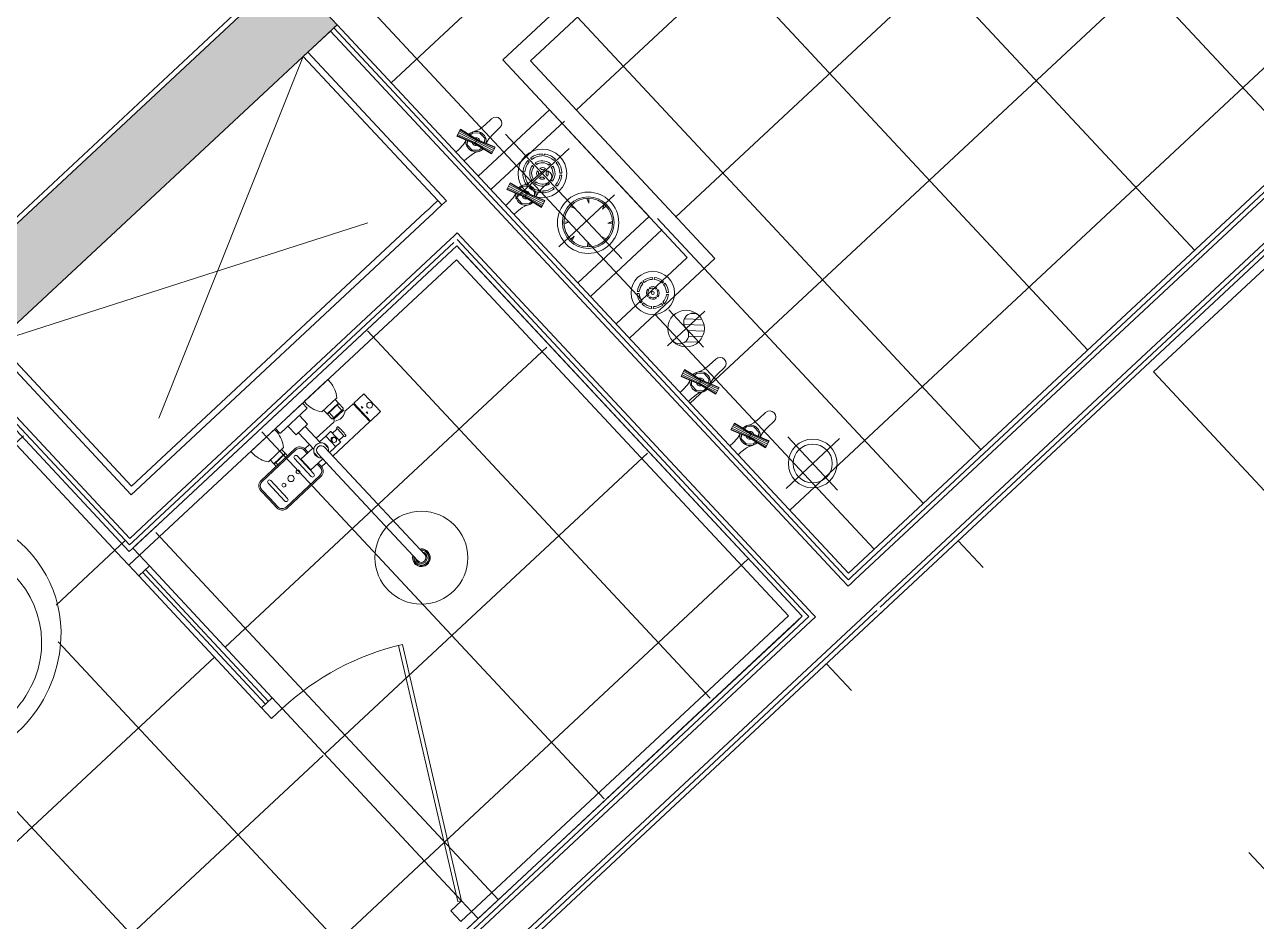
# Model space of a CAD drawing. Header units: millimetres. Extents: x -71377 to 516042, y -145869 to 441446.
# Drawn here: x 128919 to 131449, y 106172 to 108014 of the extents above; entities that cross this region are included whole.
import ezdxf

# ---------------------------------------------------------------- set-up
doc = ezdxf.new("R2010")
doc.units = ezdxf.units.MM
doc.header["$LTSCALE"] = 1000
doc.linetypes.add('_점선_S_', pattern=[1.6, 0.8, -0.8])
for name, color, linetype, lineweight in [('_ A-furn _', 6, 'Continuous', 5), ('A-door', 4, 'Continuous', 5), ('A-door-hdln', 8, 'Continuous', 5), ('A-fnsh', 5, 'Continuous', 5), ('A-fnsh-4', 4, 'Continuous', 5), ('A-fnsh_7', 7, 'Continuous', 5), ('A-furn', 6, 'Continuous', 5), ('A-hat', 251, 'Continuous', 5), ('A-insu', 251, 'Continuous', 5), ('A_cwall', 2, 'Continuous', 5), ('A_fnsh', 5, 'Continuous', 5), ('A_fnsh-4', 4, 'Continuous', 5), ('A_furn_HID', 6, '_점선_S_', 5), ('AA_발코니선', 4, '_점선_S_', 5), ('AA_설비', 4, 'Continuous', 5), ('AA_설비_6', 6, 'Continuous', 5), ('AA_설비_8', 8, 'Continuous', 5), ('AA_설비_CEN', 1, 'Continuous', 5), ('AA_오픈', 8, '_점선_S_', 5), ('AA_위생', 4, 'Continuous', 5), ('패밀리로 가져오기', 8, 'Continuous', 5)]:
    doc.layers.add(name, color=color, linetype=linetype, lineweight=lineweight)

# ---------------------------------------------------------------- blocks, each defined once
blk = doc.blocks.new('2D_세대_샤워수전_레인형_ - 샤워수전_레인형__dwg-2223213-지반층 배치도')
at = {"layer": '패밀리로 가져오기'}
for p, q in [((-11.3, 402.7), (-11.3, 394.4)), ((11.3, 402.7), (11.3, 394.4)), ((132.3, 135.9), (37.3, 135.9)), ((132.3, 132.9), (37.3, 132.9)), ((-57.1, 109.4), (-55.4, 109.4)), ((-54.4, 87.2), (-54.4, 106.6)), ((-52.4, 106.9), (-41, 106.9)), ((-41, 82.4), (-41, 111.4)), ((-40.5, 111.9), (-9.4, 111.9)), ((-14, 103.6), (-14, 90.2)), ((22.4, 121.9), (9.5, 121.9)), ((14, 103.6), (14, 90.2)), ((22.3, 120.9), (22.3, 111.9)), ((25.3, 120.9), (25.3, 111.9)), ((-57.1, 84.4), (-55.4, 84.4)), ((-52.4, 86.9), (-41, 86.9)), ((-39, 97.6), (-39, 99.6)), ((-29, 99.6), (-29, 97.6)), ((-9.5, 38.5), (-9.5, 84.7)), ((9.5, 38.5), (9.5, 84.7)), ((22.3, 72.9), (22.3, 81.9)), ((25.3, 72.9), (25.3, 81.9)), ((-61.9, 65.7), (-89.9, 65.7)), ((-88.8, 66.9), (-62.4, 66.9)), ((-88.8, 65.9), (-62.4, 65.9)), ((-86.9, 51.4), (-86.9, 65.7)), ((-85.9, 50.4), (-85.9, 51.4)), ((-65.9, 50.4), (-65.9, 51.4)), ((-64.9, 51.4), (-64.9, 65.7)), ((-9.5, 71.9), (-58.4, 71.9)), ((22.4, 71.9), (9.5, 71.9)), ((132.3, 60.9), (37.3, 60.9)), ((132.3, 57.9), (37.3, 57.9)), ((63.1, 51.4), (63.1, 57.9)), ((64.1, 50.4), (64.1, 51.4)), ((84.1, 50.4), (84.1, 51.4)), ((85.1, 51.4), (85.1, 57.9)), ((-97.1, 40), (-54.7, 40)), ((95.3, 40), (52.9, 40)), ((37, 14), (-37, 14))]:
    blk.add_line(p, q, dxfattribs=at)
at = {"layer": '패밀리로 가져오기', "flags": 128}
for points in [[(-9.5, 96.9), (-9.5, 156.4), (-9.5, 398.5)], [(9.5, 96.9), (9.5, 156.4), (9.5, 398.5)], [(-9.5, 121.9), (-113.4, 121.9), (-113.4, 71.9), (-92.8, 71.9)], [(-9.4, 81.9), (-27, 81.9), (-27, 111.9)], [(9.5, 111.9), (43, 111.9), (43, 81.9), (9.5, 81.9)], [(43.8, 71.9), (43.8, 96.9), (43.8, 121.9)], [(51.8, 71.9), (51.8, 96.9), (51.8, 121.9)], [(117.8, 71.9), (117.8, 96.9), (117.8, 121.9)], [(125.8, 71.9), (125.8, 96.9), (125.8, 121.9)], [(144.3, 72.9), (144.3, 96.9), (144.3, 120.9)], [(147.3, 72.9), (147.3, 96.9), (147.3, 120.9)], [(-29, 81.9), (-27, 81.9), (-40.5, 81.9)], [(-88.8, 65.7), (-88.8, 67.9), (-62.4, 67.9), (-62.4, 65.7)], [(90.1, 57.9), (90.1, 51.4), (58.1, 51.4), (58.1, 57.9)], [(-91.9, 40), (-91.9, 50.4), (-59.9, 50.4), (-59.9, 40)], [(16, 14), (16, 38.5), (-16, 38.5), (-16, 14)], [(90.1, 40), (90.1, 50.4), (58.1, 50.4), (58.1, 40)], [(-108.9, 8), (-108.9, 0), (-42.9, 0), (-42.9, 8)], [(38, 13), (38, 0), (-38, 0), (-38, 13)], [(107.1, 8), (107.1, 0), (41.1, 0), (41.1, 8)]]:
    blk.add_lwpolyline(points, dxfattribs=at)
for points in [[(-114.9, 71.9), (-114.9, 121.9), (-143.4, 121.9), (-143.4, 71.9)], [(-122.2, 102.9), (-121.2, 106.9), (-120.2, 102.9)], [(-122.2, 90.9), (-121.2, 86.9), (-120.2, 90.9)], [(-91.9, 64.2), (-91.9, 51.4), (-59.9, 51.4), (-59.9, 64.2), (-61.4, 65.7), (-90.4, 65.7)]]:
    blk.add_lwpolyline(points, close=True, dxfattribs=at)
at = {"layer": '패밀리로 가져오기'}
for centre, radius in [((0, 398.5), 95.3), ((-135.9, 96.9), 6), ((-34, 99.6), 5), ((84.8, 96.9), 6.5), ((64.8, 96.9), 4), ((104.8, 96.9), 4)]:
    blk.add_circle(centre, radius, dxfattribs=at)
for centre, radius, start, end in [((0, 398.5), 18.2, 301.465, 238.535), ((0, 398.5), 17.5, 302.8783, 237.1217), ((0, 398.5), 15.3, 308.383, 231.617), ((0, 398.5), 12, 322.0345, 217.9655), ((0, 398.5), 9.5, 0, 180), ((37.3, 120.9), 15, 90, 180), ((37.3, 120.9), 12, 90, 180), ((132.3, 120.9), 15, 360, 90), ((132.3, 120.9), 12, 360, 90), ((-116.4, 121.4), 3, 300, 0), ((3.8, 96.9), 63, 169.3107, 190.6893), ((-57.1, 108.4), 1, 90, 169.3107), ((-55.4, 108.4), 1, 9.5941, 90), ((-52.4, 108.9), 2, 189.5941, 270), ((-40.5, 111.4), 0.5, 90, 180), ((0, 96.9), 15.5, 127.7997, 52.2003), ((47.8, 121.9), 4, 0, 180), ((121.8, 121.9), 4, 360, 180), ((-75.6, 50.9), 25.6, 58.4863, 120.938), ((-57.1, 85.4), 1, 190.6893, 270), ((-55.4, 85.4), 1, 270, 350.4059), ((-52.4, 84.9), 2, 90, 170.4059), ((-40.5, 82.4), 0.5, 180, 270), ((-34, 97.6), 5, 180, 360), ((0, 96.9), 9.5, 180, 360), ((-116.4, 72.4), 3, 0, 60), ((-92.8, 67.9), 4, 360, 90), ((-58.4, 67.9), 4, 90, 180), ((37.3, 72.9), 15, 180, 270), ((37.3, 72.9), 12, 180, 270), ((47.8, 71.9), 4, 180, 360), ((121.8, 71.9), 4, 180, 360), ((132.3, 72.9), 15, 270, 0), ((132.3, 72.9), 12, 270, 0), ((-51.7, 5.1), 57.3, 142.4356, 177.0815), ((-100, 5.1), 57.3, 2.9185, 37.5644), ((98.3, 5.1), 57.3, 142.4356, 177.0815), ((50, 5.1), 57.3, 2.9185, 37.5644), ((-37, 13), 1, 90, 180), ((37, 13), 1, 360, 90)]:
    blk.add_arc(centre, radius, start, end, dxfattribs=at)
blk = doc.blocks.new('2D_세대_샤워수전_레인형_ - 2D_세대_샤워수전_레인형_-2223214-지반층 배치도')
blk.add_blockref('2D_세대_샤워수전_레인형_ - 샤워수전_레인형__dwg-2223213-지반층 배치도', (0, 0))
blk = doc.blocks.new('2D_세대_세면기 - 세면기_dwg-2212444-지반층 배치도')
at = {"layer": '패밀리로 가져오기'}
for p, q in [((-262.5, 5), (-262.5, 176)), ((262.5, 176), (262.5, 5))]:
    blk.add_line(p, q, dxfattribs=at)
for centre, radius in [((0, 205), 30.5), ((0, 205), 20.5), ((0, 45), 17.5)]:
    blk.add_circle(centre, radius, dxfattribs=at)
for centre, radius, start, end in [((0, 220), 280, 49.5259, 130.4741), ((0, 220), 245, 70.1517, 109.8483), ((-18.5, 241.7), 251.5, 130.4741, 193.0252), ((-16.1, 264.5), 197.7, 109.8483, 198.8473), ((16.1, 264.5), 197.7, 341.1527, 70.1517), ((18.5, 241.7), 251.5, 346.9748, 49.5259), ((-302.5, 176), 40, 360, 13.0252), ((-82, 242), 128, 198.8473, 224.9346), ((82, 242), 128, 315.0654, 341.1527), ((302.5, 176), 40, 166.9748, 180), ((0, 323.8), 243.8, 224.9346, 263.5671), ((0, 323.8), 243.8, 276.421, 315.0654)]:
    blk.add_arc(centre, radius, start, end, dxfattribs=at)
for points, knots in [([(-18.7, 154.7), (-19.8, 150.3), (-22, 141.7), (-24.5, 129.3), (-25.7, 121.3), (-26.2, 117.5)], [0, 0, 0, 0, 13.612163, 26.555656, 37.949368, 37.949368, 37.949368, 37.949368]), ([(-18.5, 155.1), (-18.6, 155), (-18.6, 154.9), (-18.6, 154.8), (-18.6, 154.8)], [0, 0, 0, 0, 0.3303863, 0.3359585, 0.3359585, 0.3359585, 0.3359585]), ([(-17.5, 156.1), (-17.5, 156.1), (-17.7, 156.1), (-17.9, 155.9), (-18.2, 155.6), (-18.4, 155.3), (-18.5, 155.2), (-18.5, 155.1)], [0, 0, 0, 0, 0.033542, 0.415675, 0.830466, 1.279474, 1.438003, 1.438003, 1.438003, 1.438003]), ([(-14.4, 157.3), (-14.7, 157.2), (-15.5, 157), (-16.2, 156.7), (-16.6, 156.6)], [0, 0, 0, 0, 1.001812, 2.280947, 2.280947, 2.280947, 2.280947]), ([(-13.9, 157.4), (-13.9, 157.4), (-14, 157.4), (-14.1, 157.3), (-14.2, 157.3)], [0, 0, 0, 0, 0.1275567, 0.2504322, 0.2504322, 0.2504322, 0.2504322]), ([(0, 158.2), (-1.5, 158.2), (-4.6, 158.2), (-9.2, 157.9), (-12.3, 157.6), (-13.8, 157.4)], [0, 0, 0, 0, 4.384323, 9.252851, 13.768766, 13.768766, 13.768766, 13.768766]), ([(14.4, 157.3), (12.6, 157.5), (9.3, 157.9), (4.5, 158.2), (1.4, 158.2), (0, 158.2)], [0, 0, 0, 0, 5.218808, 10.087424, 14.437491, 14.437491, 14.437491, 14.437491]), ([(16.5, 156.6), (16.1, 156.7), (15.4, 157), (14.7, 157.2), (14.4, 157.3)], [0, 0, 0, 0, 1.281017, 2.260347, 2.260347, 2.260347, 2.260347]), ([(18.5, 155.1), (18.4, 155.2), (18.4, 155.4), (18.1, 155.6), (17.8, 155.9), (17.6, 156.1), (17.5, 156.1), (17.5, 156.1)], [0, 0, 0, 0, 0.160784, 0.61566, 1.034618, 1.417887, 1.425985, 1.425985, 1.425985, 1.425985]), ([(18.6, 154.8), (18.6, 154.8), (18.6, 154.9), (18.5, 155), (18.5, 155.1)], [0, 0, 0, 0, 0.0132454, 0.3484528, 0.3484528, 0.3484528, 0.3484528]), ([(26.2, 117.5), (25.6, 121.3), (24.4, 129.3), (21.9, 141.7), (19.7, 150.3), (18.6, 154.7)], [0, 0, 0, 0, 11.393709, 24.337199, 37.949355, 37.949355, 37.949355, 37.949355]), ([(-20.2, 64), (-20.2, 64.1), (-20.2, 64.1), (-20.2, 64.3), (-20.2, 64.4), (-20.2, 64.5), (-20.2, 64.7), (-20.2, 64.8), (-20.2, 65), (-20.2, 65.1), (-20.2, 65.3), (-20.2, 65.4), (-20.2, 65.6), (-20.2, 65.8), (-20.2, 66), (-20.2, 66.3), (-20.2, 66.6), (-20.2, 66.9), (-20.2, 67.3), (-20.2, 67.7), (-20.2, 68.1), (-20.2, 68.6), (-20.2, 69.1), (-20.2, 69.7), (-20.2, 70.3), (-20.2, 70.9), (-20.2, 71.6), (-20.2, 72.4), (-20.1, 73.3), (-20.1, 74.2), (-20.1, 75.2), (-20, 76.3), (-20, 77.5), (-19.9, 78.8), (-19.9, 80.2), (-19.8, 81.7), (-19.8, 83.3), (-19.7, 85.1), (-19.6, 87), (-19.5, 89.1), (-19.3, 91.3), (-19.2, 93.8), (-19, 96.4), (-18.8, 99.4), (-18.6, 102.6), (-18.3, 106.1), (-18, 109.9), (-17.6, 114), (-17.2, 118.6), (-16.7, 123.5), (-16.1, 129), (-15.4, 134.9), (-14.6, 141.4), (-14, 145.9), (-13.6, 148.3)], [0, 0, 0, 0, 0.100172, 0.21979, 0.353144, 0.495281, 0.641698, 0.788456, 0.933594, 1.080115, 1.232736, 1.395982, 1.574314, 1.772113, 1.993668, 2.243188, 2.524875, 2.843099, 3.202792, 3.609757, 4.066678, 4.564903, 5.097483, 5.653268, 6.243599, 6.880035, 7.574171, 8.337802, 9.183159, 10.120813, 11.138958, 12.241639, 13.436879, 14.733638, 16.133532, 17.634969, 19.252994, 21.003396, 22.902687, 24.968652, 27.219884, 29.675342, 32.354765, 35.280582, 38.477769, 41.969348, 45.781045, 49.939207, 54.485855, 59.462238, 64.929825, 70.875084, 77.382588, 84.610699, 84.610699, 84.610699, 84.610699]), ([(-13.6, 148.3), (-13.6, 148.5), (-13.5, 148.8), (-13.3, 149.1), (-13, 149.5), (-12.6, 149.7), (-12.2, 149.8), (-11.9, 149.9), (-11.7, 149.9)], [0, 0, 0, 0, 0.437979, 0.882355, 1.329336, 1.772885, 2.205279, 2.622094, 2.622094, 2.622094, 2.622094]), ([(-11.7, 149.9), (-9.1, 149.8), (-3.9, 149.8), (3.9, 149.8), (9.1, 149.8), (11.7, 149.9)], [0, 0, 0, 0, 7.824843, 15.615431, 23.440299, 23.440299, 23.440299, 23.440299]), ([(11.7, 149.9), (11.8, 149.9), (12.1, 149.8), (12.5, 149.7), (12.9, 149.5), (13.2, 149.1), (13.5, 148.8), (13.5, 148.5), (13.6, 148.3)], [0, 0, 0, 0, 0.416818, 0.849211, 1.29276, 1.73974, 2.184116, 2.622094, 2.622094, 2.622094, 2.622094]), ([(13.6, 148.3), (13.9, 145.9), (14.5, 141.4), (15.4, 134.9), (16.1, 129), (16.7, 123.6), (17.2, 118.6), (17.6, 114.1), (17.9, 110), (18.3, 106.2), (18.5, 102.7), (18.8, 99.5), (19, 96.6), (19.1, 93.9), (19.3, 91.5), (19.4, 89.2), (19.5, 87.1), (19.6, 85.2), (19.7, 83.5), (19.8, 81.8), (19.8, 80.3), (19.9, 78.9), (19.9, 77.6), (20, 76.4), (20, 75.3), (20.1, 74.3), (20.1, 73.4), (20.1, 72.5), (20.1, 71.7), (20.1, 71), (20.1, 70.4), (20.2, 69.8), (20.2, 69.2), (20.2, 68.7), (20.2, 68.2), (20.2, 67.7), (20.2, 67.3), (20.2, 66.9), (20.2, 66.6), (20.2, 66.3), (20.2, 66.1), (20.2, 65.8), (20.2, 65.6), (20.2, 65.4), (20.2, 65.3), (20.2, 65.1), (20.1, 65), (20.1, 64.8), (20.1, 64.7), (20.1, 64.5), (20.1, 64.4), (20.1, 64.3), (20.1, 64.1), (20.1, 64.1), (20.1, 64)], [0, 0, 0, 0, 7.250595, 13.753717, 19.677719, 25.117102, 30.065596, 34.587314, 38.725031, 42.520924, 46.000652, 49.189651, 52.110208, 54.786754, 57.241383, 59.493492, 61.561655, 63.464081, 65.218255, 66.840397, 68.345979, 69.749941, 71.052454, 72.253076, 73.361506, 74.385313, 75.330458, 76.184246, 76.95578, 77.657174, 78.300106, 78.896028, 79.456326, 79.992658, 80.49633, 80.958605, 81.371496, 81.73672, 82.060089, 82.346602, 82.600633, 82.826357, 83.027946, 83.209645, 83.375794, 83.530815, 83.679195, 83.825624, 83.972996, 84.119394, 84.260992, 84.393413, 84.511834, 84.610702, 84.610702, 84.610702, 84.610702]), ([(-26.2, 117.5), (-26.5, 115.8), (-26.9, 112.4), (-27.2, 107.2), (-27.4, 101.8), (-27.3, 98.2), (-27.3, 96.4)], [0, 0, 0, 0, 5.035534, 10.313591, 15.719248, 21.190255, 21.190255, 21.190255, 21.190255]), ([(27.2, 96.4), (27.2, 98.2), (27.3, 101.8), (27.2, 107.2), (26.8, 112.4), (26.4, 115.8), (26.2, 117.5)], [0, 0, 0, 0, 5.470845, 10.876374, 16.154258, 21.189535, 21.189535, 21.189535, 21.189535]), ([(-27.3, 96.2), (-27.1, 92.4), (-26.8, 84.4), (-25.8, 73.9), (-24.9, 67.2), (-24.6, 64.7)], [0, 0, 0, 0, 11.293565, 24.053924, 31.662083, 31.662083, 31.662083, 31.662083]), ([(27.2, 95.8), (27.2, 95.3), (27.1, 94.3), (27.1, 92.4), (27, 90.2), (26.8, 87.8), (26.7, 85.2), (26.4, 82.3), (26.2, 79.2), (25.9, 76), (25.5, 72.7), (25.2, 69.4), (24.8, 66.7), (24.6, 65.2), (24.6, 64.6)], [0, 0, 0, 0, 1.251373, 3.263508, 5.454636, 7.854512, 10.489198, 13.365178, 16.480935, 19.785255, 23.159073, 26.483402, 29.641953, 31.235501, 31.235501, 31.235501, 31.235501]), ([(-24.6, 64.7), (-24.6, 64.4), (-25.1, 61.7), (-25.9, 56.6), (-26.9, 49.5), (-27, 44.7), (-27.1, 42.3)], [6.235517, 6.235517, 6.235517, 6.235517, 7.202229, 14.404582, 21.60639, 28.807907, 28.807907, 28.807907, 28.807907]), ([(-15.8, 52.6), (-16.1, 53), (-16.8, 54.1), (-17.9, 55.9), (-18.9, 58.1), (-19.6, 60.3), (-20, 62.3), (-20.1, 63.5), (-20.2, 64)], [48.97219, 48.97219, 48.97219, 48.97219, 50.490944, 52.920005, 55.339236, 57.698505, 59.797196, 61.393068, 61.393068, 61.393068, 61.393068]), ([(20.1, 64), (20, 63.5), (19.9, 62.3), (19.5, 60.3), (18.8, 58.1), (17.9, 55.9), (16.8, 54.1), (16, 53), (15.7, 52.6)], [0, 0, 0, 0, 1.613908, 3.715992, 6.071265, 8.483996, 10.906775, 12.370157, 12.370157, 12.370157, 12.370157]), ([(27.1, 43.6), (27, 45.7), (26.7, 50.2), (25.8, 57), (25, 61.9), (24.6, 64.4), (24.6, 64.6)], [0, 0, 0, 0, 6.475776, 13.483122, 20.490681, 21.236248, 21.236248, 21.236248, 21.236248]), ([(-27.1, 42.3), (-27.1, 41.1), (-27, 38.8), (-26.5, 35.3), (-25.4, 31.9), (-23.9, 28.8), (-21.8, 25.9), (-19.2, 23.5), (-16.4, 21.5), (-13.3, 19.8), (-10.4, 18.7), (-8.7, 18.1), (-8, 18)], [0, 0, 0, 0, 3.507828, 7.013143, 10.516574, 14.021003, 17.524189, 21.027644, 24.5343, 28.041599, 31.550828, 33.649506, 33.649506, 33.649506, 33.649506]), ([(7.9, 18), (10, 18.5), (13.1, 19.7), (17, 21.9), (19.8, 24), (22.2, 26.5), (24.2, 29.4), (25.7, 32.6), (26.6, 36), (27, 39.5), (27.1, 42.1), (27.1, 43.4), (27.1, 43.6)], [49.715016, 49.715016, 49.715016, 49.715016, 56.085098, 59.594761, 63.100971, 66.603866, 70.107073, 73.610706, 77.12048, 80.626855, 84.134048, 84.665453, 84.665453, 84.665453, 84.665453]), ([(-3.6, 23.1), (-3.9, 23), (-4.4, 22.7), (-5.2, 22.1), (-6.1, 21.3), (-6.8, 20.5), (-7.4, 19.5), (-7.8, 18.5), (-8.1, 17.4), (-8.3, 16.3), (-8.3, 15.2), (-8.1, 14.1), (-7.8, 13), (-7.4, 12), (-6.8, 11.1), (-6.1, 10.2), (-5.2, 9.5), (-4.3, 8.8), (-3.3, 8.3), (-2.3, 7.9), (-1.2, 7.7), (-0.4, 7.7), (0, 7.7)], [0, 0, 0, 0, 0.779641, 1.899981, 3.018043, 4.133781, 5.247319, 6.358945, 7.469092, 8.578305, 9.687198, 10.796411, 11.906559, 13.018185, 14.131722, 15.24746, 16.365523, 17.485863, 18.608264, 19.732358, 20.857655, 21.983576, 21.983576, 21.983576, 21.983576]), ([(0, 23.9), (-0.4, 23.9), (-1.2, 23.9), (-2.3, 23.6), (-3.1, 23.3), (-3.5, 23.1), (-3.6, 23.1)], [0, 0, 0, 0, 1.125921, 2.251218, 3.375312, 3.718618, 3.718618, 3.718618, 3.718618]), ([(0, 23.9), (0.2, 23.9), (0.7, 23.9), (1.4, 23.8), (2.1, 23.7), (2.8, 23.4), (3.3, 23.2), (3.6, 23.1)], [0, 0, 0, 0, 0.679857, 1.375008, 2.100365, 2.878402, 3.722391, 3.722391, 3.722391, 3.722391]), ([(3.6, 23.1), (3.8, 23), (4.4, 22.7), (5.2, 22.1), (6, 21.3), (6.7, 20.5), (7.3, 19.5), (7.8, 18.5), (8.1, 17.4), (8.2, 16.3), (8.2, 15.2), (8.1, 14.1), (7.8, 13), (7.3, 12), (6.7, 11.1), (6, 10.2), (5.2, 9.5), (4.3, 8.8), (3.3, 8.3), (2.2, 7.9), (1.1, 7.7), (0.4, 7.7), (0, 7.7)], [0, 0, 0, 0, 0.779641, 1.899981, 3.018043, 4.133781, 5.247319, 6.358945, 7.469092, 8.578305, 9.687198, 10.796411, 11.906559, 13.018185, 14.131722, 15.24746, 16.365523, 17.485863, 18.608264, 19.732358, 20.857655, 21.983576, 21.983576, 21.983576, 21.983576])]:
    blk.add_open_spline(points, degree=3, knots=knots, dxfattribs=at)
for points in [[(-18.6, 154.8), (-18.6, 154.8), (-18.7, 154.7), (-18.7, 154.7)], [(-17, 156.4), (-17.2, 156.3), (-17.4, 156.2), (-17.5, 156.1)], [(-16.6, 156.6), (-16.7, 156.5), (-16.8, 156.4), (-17, 156.4)], [(-14.3, 157.3), (-14.3, 157.3), (-14.3, 157.3), (-14.4, 157.3)], [(-14.2, 157.3), (-14.2, 157.3), (-14.2, 157.3), (-14.3, 157.3)], [(-13.8, 157.4), (-13.8, 157.4), (-13.9, 157.4), (-13.9, 157.4)], [(16.9, 156.4), (16.8, 156.5), (16.6, 156.5), (16.5, 156.6)], [(17.3, 156.2), (17.2, 156.3), (17, 156.3), (16.9, 156.4)], [(17.5, 156.1), (17.4, 156.2), (17.4, 156.2), (17.3, 156.2)], [(18.6, 154.7), (18.6, 154.7), (18.6, 154.8), (18.6, 154.8)], [(-27.3, 96.4), (-27.3, 96.3), (-27.3, 96.3), (-27.3, 96.2)], [(27.2, 96.4), (27.2, 96.3), (27.2, 96.3), (27.2, 96.2)], [(27.2, 96.2), (27.2, 96.3), (27.2, 96.3), (27.2, 96.4)], [(27.2, 96.2), (27.2, 96.3), (27.2, 96.3), (27.2, 96.4)], [(27.2, 96.2), (27.2, 96.1), (27.2, 95.9), (27.2, 95.8)]]:
    blk.add_open_spline(points, degree=3, dxfattribs=at)
blk = doc.blocks.new('2D_세대_세면기 - 2D_세대_세면기-2212445-지반층 배치도')
at = {"layer": 'AA_위생'}
for p, q in [((-262.5, 176), (-262.5, 5)), ((262.5, 5), (262.5, 176))]:
    blk.add_line(p, q, dxfattribs=at)
for centre, radius, start, end in [((0, 220), 280, 49.5259, 130.4741), ((-18.5, 241.7), 251.5, 130.4741, 193.0252), ((18.5, 241.7), 251.5, 346.9748, 49.5259), ((-302.5, 176), 40, 0, 13.0252), ((302.5, 176), 40, 166.9748, 180)]:
    blk.add_arc(centre, radius, start, end, dxfattribs=at)
blk.add_blockref('2D_세대_세면기 - 세면기_dwg-2212444-지반층 배치도', (0, 0))
blk = doc.blocks.new('3D_수납가구 - 실선_ 대각선X-2428850-지반층 배치도')
at = {"layer": '_ A-furn _'}
for p, q in [((0, 1000), (400, 1000)), ((0, 0), (0, 1000)), ((400, 1000), (400, 0)), ((400, 0), (0, 0))]:
    blk.add_line(p, q, dxfattribs=at)
blk = doc.blocks.new('3D_수납가구 - 실선_ 대각선X-2428851-지반층 배치도')
at = {"layer": '_ A-furn _'}
for p, q in [((400, 0), (0, 0)), ((400, -822.5), (400, 0)), ((0, -392.5), (0, -822.5)), ((0, -822.5), (400, -822.5))]:
    blk.add_line(p, q, dxfattribs=at)
blk = doc.blocks.new('세대외여닫이문 - _A_ABS_9x23-2440022-지반층 배치도')
at = {"layer": 'A-door'}
for p, q in [((380, 62.5), (380, 902.5)), ((380, 902.5), (420, 902.5)), ((420, 62.5), (420, 902.5)), ((-420, 62.5), (-450, 62.5)), ((-450, 62.5), (-450, -62.5)), ((-420, 12.5), (-420, 62.5)), ((380, 62.5), (420, 62.5)), ((450, 62.5), (420, 62.5)), ((420, 62.5), (420, 12.5)), ((450, -62.5), (450, 62.5)), ((-425, -42.5), (-425, 12.5)), ((-425, 12.5), (-420, 12.5)), ((-420, 12.5), (-425, 12.5)), ((-425, 12.5), (-425, -42.5)), ((-410, 22.5), (-420, 22.5)), ((-420, 22.5), (-420, 12.5)), ((-410, -52.5), (-410, 22.5)), ((420, 22.5), (410, 22.5)), ((410, 22.5), (410, -52.5)), ((420, 12.5), (420, 22.5)), ((425, 12.5), (420, 12.5)), ((420, 12.5), (425, 12.5)), ((425, -42.5), (425, 12.5)), ((425, 12.5), (425, -42.5)), ((-420, -42.5), (-425, -42.5)), ((-425, -42.5), (-420, -42.5)), ((-420, -62.5), (-420, -42.5)), ((-420, -42.5), (-420, -52.5)), ((420, -52.5), (420, -42.5)), ((420, -42.5), (425, -42.5)), ((425, -42.5), (420, -42.5)), ((420, -42.5), (420, -62.5)), ((-410, -62.5), (-470, -62.5)), ((-470, -62.5), (-470, -74.5)), ((-470, -74.5), (-410, -74.5)), ((-450, -62.5), (-420, -62.5)), ((-420, -52.5), (-410, -52.5)), ((-410, -74.5), (-410, -62.5)), ((410, -52.5), (420, -52.5)), ((470, -62.5), (410, -62.5)), ((410, -62.5), (410, -74.5)), ((410, -74.5), (470, -74.5)), ((420, -62.5), (450, -62.5)), ((470, -74.5), (470, -62.5))]:
    blk.add_line(p, q, dxfattribs=at)
at = {"layer": 'A-door-hdln'}
for p, q in [((380, 842.5), (370, 842.5)), ((370, 842.5), (370, 782.5)), ((380, 782.5), (380, 842.5)), ((420, 842.5), (430, 842.5)), ((420, 782.5), (420, 842.5)), ((430, 842.5), (430, 782.5)), ((370, 822.5), (320, 822.5)), ((320, 822.5), (320, 642.5)), ((430, 822.5), (480, 822.5)), ((480, 822.5), (480, 642.5)), ((340, 642.5), (340, 802.5)), ((340, 802.5), (370, 802.5)), ((460, 802.5), (430, 802.5)), ((460, 642.5), (460, 802.5)), ((370, 782.5), (380, 782.5)), ((430, 782.5), (420, 782.5)), ((320, 642.5), (340, 642.5)), ((480, 642.5), (460, 642.5)), ((-420, 62.5), (-420, 12.5)), ((420, 12.5), (420, 62.5)), ((-420, 12.5), (-425, 12.5)), ((-425, 12.5), (-420, 12.5)), ((-420, 12.5), (-420, 22.5)), ((-420, 22.5), (-410, 22.5)), ((410, 22.5), (420, 22.5)), ((420, 22.5), (420, 12.5)), ((420, 12.5), (425, 12.5)), ((425, 12.5), (420, 12.5)), ((-425, -42.5), (-420, -42.5)), ((-420, -42.5), (-425, -42.5)), ((-420, -42.5), (-420, -62.5)), ((425, -42.5), (420, -42.5)), ((420, -42.5), (420, -52.5)), ((420, -62.5), (420, -42.5)), ((420, -42.5), (425, -42.5)), ((-410, -52.5), (-420, -52.5)), ((420, -52.5), (410, -52.5))]:
    blk.add_line(p, q, dxfattribs=at)
blk.add_arc((420, 62.5), 840, 90, 180, dxfattribs=at)
blk = doc.blocks.new('세대외여닫이문 - _A_ABS_7_5X21_욕실2-2440021-지반층 배치도')
at = {"layer": 'A-door'}
for p, q in [((-395, 74.5), (-335, 74.5)), ((-395, 62.5), (-395, 74.5)), ((-335, 62.5), (-395, 62.5)), ((-375, 62.5), (-345, 62.5)), ((-375, -72.5), (-375, 62.5)), ((-345, 62.5), (-345, 42.5)), ((-345, 42.5), (-345, 52.5)), ((-345, 52.5), (-335, 52.5)), ((-335, 74.5), (-335, 62.5)), ((-335, 52.5), (-335, -32.5)), ((335, 74.5), (395, 74.5)), ((335, 62.5), (335, 74.5)), ((395, 62.5), (335, 62.5)), ((335, 52.5), (345, 52.5)), ((335, -32.5), (335, 52.5)), ((345, 62.5), (375, 62.5)), ((345, 42.5), (345, 62.5)), ((345, 52.5), (345, 42.5)), ((375, 62.5), (375, -72.5)), ((375, 52.5), (435, 52.5)), ((375, -72.5), (375, 52.5)), ((395, 74.5), (395, 62.5)), ((-350, 42.5), (-350, -22.5)), ((-345, 42.5), (-350, 42.5)), ((-350, 42.5), (-345, 42.5)), ((-350, -22.5), (-350, 42.5)), ((345, 42.5), (350, 42.5)), ((350, 42.5), (345, 42.5)), ((350, 42.5), (350, -22.5)), ((350, -22.5), (350, 42.5)), ((-350, -22.5), (-345, -22.5)), ((-345, -22.5), (-350, -22.5)), ((-345, -22.5), (-345, -72.5)), ((-345, -32.5), (-345, -22.5)), ((345, -22.5), (345, -32.5)), ((350, -22.5), (345, -22.5)), ((345, -22.5), (350, -22.5)), ((345, -72.5), (345, -22.5)), ((-335, -32.5), (-345, -32.5)), ((345, -32.5), (335, -32.5)), ((-345, -72.5), (-375, -72.5)), ((305, -72.5), (305, -762.5)), ((305, -72.5), (345, -72.5)), ((345, -72.5), (345, -762.5)), ((375, -72.5), (345, -72.5)), ((435, -72.5), (375, -72.5)), ((305, -762.5), (345, -762.5))]:
    blk.add_line(p, q, dxfattribs=at)
at = {"layer": 'A-door-hdln'}
for p, q in [((-345, 52.5), (-345, 42.5)), ((-335, 62.5), (335, 62.5)), ((-335, 52.5), (335, 52.5)), ((435, -72.5), (375, 52.5)), ((-350, 42.5), (-345, 42.5)), ((-345, 42.5), (-350, 42.5)), ((350, 42.5), (345, 42.5)), ((345, 42.5), (350, 42.5)), ((-345, -22.5), (-350, -22.5)), ((-350, -22.5), (-345, -22.5)), ((-345, -32.5), (-345, -22.5)), ((-345, -22.5), (-345, -32.5)), ((345, -22.5), (350, -22.5)), ((345, -32.5), (345, -22.5)), ((345, -22.5), (345, -32.5)), ((350, -22.5), (345, -22.5)), ((-345, -52.5), (-345, -32.5)), ((-345, -32.5), (-335, -32.5)), ((-335, -32.5), (335, -32.5)), ((335, -32.5), (345, -32.5)), ((345, -32.5), (345, -52.5)), ((-345, -72.5), (345, -72.5)), ((245, -682.5), (245, -502.5)), ((245, -502.5), (265, -502.5)), ((265, -502.5), (265, -662.5)), ((405, -502.5), (385, -502.5)), ((385, -502.5), (385, -662.5)), ((405, -682.5), (405, -502.5)), ((295, -642.5), (305, -642.5)), ((295, -702.5), (295, -642.5)), ((305, -642.5), (305, -702.5)), ((345, -642.5), (345, -702.5)), ((355, -642.5), (345, -642.5)), ((355, -702.5), (355, -642.5)), ((295, -682.5), (245, -682.5)), ((265, -662.5), (295, -662.5)), ((385, -662.5), (355, -662.5)), ((355, -682.5), (405, -682.5)), ((305, -702.5), (295, -702.5)), ((345, -702.5), (355, -702.5))]:
    blk.add_line(p, q, dxfattribs=at)
blk.add_arc((345, -72.5), 690, 180, 270, dxfattribs=at)
blk = doc.blocks.new('3D_세대_샤워부스문1 - _A_샤워부스문_10x18-2410627-지반층 배치도')
at = {"layer": 'A-door'}
for p, q in [((83.3, 278.1), (87.3, 285)), ((555, 15), (87.3, 285)), ((551, 8.1), (83.3, 278.1)), ((551, 8.1), (555, 15))]:
    blk.add_line(p, q, dxfattribs=at)
at = {"layer": 'A-door-hdln'}
blk.add_arc((555, 15), 540, 150, 180, dxfattribs=at)
at = {"layer": 'AA_위생'}
for p, q in [((-385, 15), (-415, 15)), ((-415, 15), (-415, -15)), ((-385, -15), (-385, 15)), ((-385, 15), (-15, 15)), ((-385, 4.1), (-15, 4.1)), ((15, 15), (-15, 15)), ((-15, 15), (-15, -15)), ((15, -15), (15, 15)), ((585, 15), (555, 15)), ((555, 15), (555, -15)), ((585, -15), (585, 15)), ((-415, -15), (-385, -15)), ((-385, -4.1), (-15, -4.1)), ((-385, -15), (-15, -15)), ((-15, -15), (15, -15)), ((555, -15), (585, -15))]:
    blk.add_line(p, q, dxfattribs=at)
blk = doc.blocks.new('설비_다용도실 - 설비_다용도실-2432813-지반층 배치도')
at = {"layer": 'AA_설비'}
for p, q in [((191.5, -22.1), (189.8, -28.2)), ((192.5, -7.9), (191.5, -22.1)), ((192.5, 0), (192.5, -7.9)), ((239.9, -23.9), (203.3, -40.3)), ((217.5, -7.9), (217.5, 0)), ((218.5, -22.1), (217.5, -7.9)), ((220.2, -28.2), (218.5, -22.1)), ((245.3, -38.9), (239.9, -23.9)), ((341.5, -22.1), (339.8, -28.2)), ((342.5, -7.9), (341.5, -22.1)), ((342.5, 0), (342.5, -7.9)), ((389.9, -23.9), (353.3, -40.3)), ((367.5, -7.9), (367.5, 0)), ((368.5, -22.1), (367.5, -7.9)), ((370.2, -28.2), (368.5, -22.1)), ((395.3, -38.9), (389.9, -23.9)), ((866.5, -22.1), (864.8, -28.2)), ((867.5, -7.9), (866.5, -22.1)), ((867.5, 0), (867.5, -7.9)), ((914.9, -23.9), (878.3, -40.3)), ((892.5, -7.9), (892.5, 0)), ((893.5, -22.1), (892.5, -7.9)), ((895.2, -28.2), (893.5, -22.1)), ((920.3, -38.9), (914.9, -23.9)), ((1016.5, -22.1), (1014.8, -28.2)), ((1017.5, -7.9), (1016.5, -22.1)), ((1017.5, 0), (1017.5, -7.9)), ((1064.9, -23.9), (1028.3, -40.3)), ((1042.5, -7.9), (1042.5, 0)), ((1043.5, -22.1), (1042.5, -7.9)), ((1045.2, -28.2), (1043.5, -22.1)), ((1070.3, -38.9), (1064.9, -23.9)), ((164.7, -51.1), (203.3, -40.3)), ((206.7, -49.7), (170.1, -66.1)), ((189.8, -28.2), (186.8, -34.5)), ((203.3, -40.3), (206.7, -49.7)), ((206.7, -49.7), (245.3, -38.9)), ((222, -31.9), (220.2, -28.2)), ((314.7, -51.1), (353.3, -40.3)), ((356.7, -49.7), (320.1, -66.1)), ((339.8, -28.2), (336.8, -34.5)), ((353.3, -40.3), (356.7, -49.7)), ((356.7, -49.7), (395.3, -38.9)), ((372, -31.9), (370.2, -28.2)), ((839.7, -51.1), (878.3, -40.3)), ((881.7, -49.7), (845.1, -66.1)), ((864.8, -28.2), (861.8, -34.5)), ((881.7, -49.7), (920.3, -38.9)), ((897, -31.9), (895.2, -28.2)), ((989.7, -51.1), (1028.3, -40.3)), ((1031.7, -49.7), (995.1, -66.1)), ((1014.8, -28.2), (1011.8, -34.5)), ((1028.3, -40.3), (1031.7, -49.7)), ((1031.7, -49.7), (1070.3, -38.9)), ((1047, -31.9), (1045.2, -28.2)), ((170.1, -66.1), (164.7, -51.1)), ((188, -58.1), (189.8, -61.8)), ((189.8, -61.8), (191.5, -67.9)), ((191.5, -67.9), (192.5, -82.1)), ((218.5, -67.9), (217.5, -82.1)), ((220.2, -61.8), (218.5, -67.9)), ((224.6, -52.5), (220.2, -61.8)), ((320.1, -66.1), (314.7, -51.1)), ((338, -58.1), (339.8, -61.8)), ((339.8, -61.8), (341.5, -67.9)), ((341.5, -67.9), (342.5, -82.1)), ((368.5, -67.9), (367.5, -82.1)), ((370.2, -61.8), (368.5, -67.9)), ((374.6, -52.5), (370.2, -61.8)), ((845.1, -66.1), (839.7, -51.1)), ((863, -58.1), (864.8, -61.8)), ((864.8, -61.8), (866.5, -67.9)), ((866.5, -67.9), (867.5, -82.1)), ((893.5, -67.9), (892.5, -82.1)), ((895.2, -61.8), (893.5, -67.9)), ((899.6, -52.5), (895.2, -61.8)), ((995.1, -66.1), (989.7, -51.1)), ((1013, -58.1), (1014.8, -61.8)), ((1014.8, -61.8), (1016.5, -67.9)), ((1016.5, -67.9), (1017.5, -82.1)), ((1043.5, -67.9), (1042.5, -82.1)), ((1045.2, -61.8), (1043.5, -67.9)), ((1049.6, -52.5), (1045.2, -61.8)), ((192.5, -82.1), (192.5, -100.5)), ((217.5, -82.1), (217.5, -100.5)), ((342.5, -82.1), (342.5, -100.5)), ((367.5, -82.1), (367.5, -100.5)), ((867.5, -82.1), (867.5, -100.5)), ((892.5, -82.1), (892.5, -100.5)), ((1017.5, -82.1), (1017.5, -100.5)), ((1042.5, -82.1), (1042.5, -100.5))]:
    blk.add_line(p, q, dxfattribs=at)
for centre, radius, start, end in [((205, -45), 21, 37.8967, 181.8488), ((355, -45), 21, 37.8967, 181.8488), ((880, -45), 21, 37.8967, 181.8488), ((1030, -45), 21, 37.8967, 181.8488), ((205, -45), 21, 217.8967, 1.8488), ((355, -45), 21, 217.8967, 1.8488), ((880, -45), 21, 217.8967, 1.8488), ((1030, -45), 21, 217.8967, 1.8488), ((205, -100.5), 12.5, 180, 0), ((355, -100.5), 12.5, 180, 0), ((880, -100.5), 12.5, 180, 360), ((1030, -100.5), 12.5, 180, 360)]:
    blk.add_arc(centre, radius, start, end, dxfattribs=at)
at = {"layer": 'AA_설비_6'}
for p, q in [((675, -200), (675, 0)), ((975, 0), (975, -200)), ((878.3, -40.3), (881.7, -49.7)), ((464.4, -133.7), (471.2, -126.8)), ((975, -200), (675, -200))]:
    blk.add_line(p, q, dxfattribs=at)
for centre, radius in [((75, -99.8), 50), ((751.2, -99.7), 63), ((889.3, -100), 50), ((455, -98.7), 37.5), ((555, -98.5), 44.5)]:
    blk.add_circle(centre, radius, dxfattribs=at)
for centre, start, end in [((455, -80), 90, 270), ((455, -117.5), 270, 90)]:
    blk.add_arc(centre, 18.7, start, end, dxfattribs=at)
at = {"layer": 'AA_설비_8'}
for p, q in [((240.3, -25.1), (203.6, -41.1)), ((390.3, -25.1), (353.6, -41.1)), ((915.3, -25.1), (878.6, -41.1)), ((1065.3, -25.1), (1028.6, -41.1)), ((203.6, -41.1), (165.1, -52.3)), ((204.1, -42.4), (166, -54.9)), ((167.4, -58.6), (205, -45)), ((205.9, -47.6), (168.7, -62.3)), ((206.4, -48.9), (169.7, -64.9)), ((197.7, -27.3), (187.3, -37.7)), ((187.3, -37.7), (187.3, -44.8)), ((212.3, -27.3), (197.7, -27.3)), ((203.3, -40.3), (206.7, -49.7)), ((241.3, -27.7), (204.1, -42.4)), ((205, -45), (242.6, -31.4)), ((244, -35.1), (205.9, -47.6)), ((244.9, -37.7), (206.4, -48.9)), ((218.5, -33.5), (212.3, -27.3)), ((222.7, -52.3), (222.7, -45.2)), ((353.6, -41.1), (315.1, -52.3)), ((354.1, -42.4), (316, -54.9)), ((317.4, -58.6), (355, -45)), ((355.9, -47.6), (318.7, -62.3)), ((356.4, -48.9), (319.7, -64.9)), ((347.7, -27.3), (337.3, -37.7)), ((337.3, -37.7), (337.3, -44.8)), ((362.3, -27.3), (347.7, -27.3)), ((353.3, -40.3), (356.7, -49.7)), ((391.3, -27.7), (354.1, -42.4)), ((355, -45), (392.6, -31.4)), ((394, -35.1), (355.9, -47.6)), ((394.9, -37.7), (356.4, -48.9)), ((368.5, -33.5), (362.3, -27.3)), ((372.7, -52.3), (372.7, -45.2)), ((750.8, -50.5), (750.8, -59.9)), ((878.6, -41.1), (840.1, -52.3)), ((879.1, -42.4), (841, -54.9)), ((842.4, -58.6), (880, -45)), ((880.9, -47.6), (843.7, -62.3)), ((881.4, -48.9), (844.7, -64.9)), ((872.7, -27.3), (862.3, -37.7)), ((862.3, -37.7), (862.3, -44.8)), ((887.3, -27.3), (872.7, -27.3)), ((878.3, -40.3), (881.7, -49.7)), ((916.3, -27.7), (879.1, -42.4)), ((880, -45), (917.6, -31.4)), ((919, -35.1), (880.9, -47.6)), ((919.9, -37.7), (881.4, -48.9)), ((893.5, -33.5), (887.3, -27.3)), ((897.7, -52.3), (897.7, -45.2)), ((1028.6, -41.1), (990.1, -52.3)), ((1029.1, -42.4), (991, -54.9)), ((992.4, -58.6), (1030, -45)), ((1030.9, -47.6), (993.7, -62.3)), ((1031.4, -48.9), (994.7, -64.9)), ((1022.7, -27.3), (1012.3, -37.7)), ((1012.3, -37.7), (1012.3, -44.8)), ((1037.3, -27.3), (1022.7, -27.3)), ((1028.3, -40.3), (1031.7, -49.7)), ((1066.3, -27.7), (1029.1, -42.4)), ((1030, -45), (1067.6, -31.4)), ((1069, -35.1), (1030.9, -47.6)), ((1069.9, -37.7), (1031.4, -48.9)), ((1043.5, -33.5), (1037.3, -27.3)), ((1047.7, -52.3), (1047.7, -45.2)), ((191.5, -56.5), (197.7, -62.7)), ((197.7, -62.7), (212.3, -62.7)), ((212.3, -62.7), (222.7, -52.3)), ((341.5, -56.5), (347.7, -62.7)), ((347.7, -62.7), (362.3, -62.7)), ((362.3, -62.7), (372.7, -52.3)), ((536.6, -77.3), (533.8, -74.5)), ((553, -70.6), (553, -66.6)), ((557, -70.6), (557, -66.6)), ((573.3, -77.3), (576.1, -74.5)), ((722.5, -71.9), (713.4, -68.3)), ((715.9, -65.3), (722.5, -71.9)), ((750.8, -59.9), (746.9, -50.9)), ((779.3, -71.3), (782.9, -62.2)), ((785.9, -64.7), (779.3, -71.3)), ((862.5, -76), (859.6, -73.2)), ((862.5, -70.3), (865.3, -73.2)), ((866.5, -56.5), (872.7, -62.7)), ((872.7, -62.7), (887.3, -62.7)), ((885.8, -64.2), (885.8, -60.2)), ((885.8, -78.3), (885.8, -74.2)), ((887.3, -62.7), (897.7, -52.3)), ((892.6, -64.1), (892.6, -60.1)), ((892.6, -78.2), (892.6, -74.2)), ((916.1, -70.3), (913.3, -73.1)), ((916.1, -76), (918.9, -73.1)), ((1016.5, -56.5), (1022.7, -62.7)), ((1022.7, -62.7), (1037.3, -62.7)), ((1037.3, -62.7), (1047.7, -52.3)), ((417.5, -97.7), (436.3, -78.9)), ((419.9, -111.9), (440.2, -91.5)), ((425.9, -122.4), (450.3, -98.1)), ((434.7, -130.2), (463.9, -101)), ((527.1, -96.5), (523.1, -96.5)), ((527.1, -100.5), (523.1, -100.5)), ((533.8, -80.2), (531, -77.3)), ((545.2, -96.5), (542.2, -96.5)), ((545.2, -100.5), (542.2, -100.5)), ((553, -88.7), (553, -85.7)), ((557, -88.7), (557, -85.7)), ((564.8, -96.5), (567.8, -96.5)), ((564.8, -100.5), (567.8, -100.5)), ((576.2, -80.2), (579, -77.3)), ((582.9, -96.5), (586.9, -96.5)), ((582.9, -100.5), (586.9, -100.5)), ((701.8, -100.4), (711.1, -100.4)), ((711.1, -100.4), (702.1, -104.3)), ((791.3, -99.6), (800.4, -95.7)), ((800.7, -99.6), (791.3, -99.6)), ((849.5, -96.1), (853.5, -96.1)), ((863.6, -96.1), (867.7, -96.1)), ((878, -96.1), (882.3, -96.1)), ((885.8, -92.8), (885.8, -88.5)), ((892.6, -92.7), (892.6, -88.5)), ((896.3, -96.1), (900.7, -96.1)), ((911, -96.1), (915, -96.1)), ((925.1, -96.1), (929.1, -96.1)), ((446.3, -135.2), (472, -109.5)), ((533.8, -116.8), (531, -119.7)), ((536.6, -119.7), (533.8, -122.5)), ((553, -108.3), (553, -111.3)), ((553, -126.4), (553, -130.4)), ((557, -108.3), (557, -111.3)), ((557, -126.4), (557, -130.4)), ((573.3, -119.7), (576.1, -122.5)), ((576.2, -116.8), (579, -119.7)), ((849.5, -103.9), (853.5, -103.9)), ((862.4, -124), (859.6, -126.8)), ((863.6, -103.9), (867.7, -103.9)), ((878, -103.9), (882.3, -103.9)), ((885.8, -111.5), (885.8, -107.2)), ((885.8, -125.8), (885.8, -121.7)), ((892.6, -111.5), (892.6, -107.3)), ((892.6, -125.8), (892.6, -121.8)), ((896.3, -103.9), (900.7, -103.9)), ((911, -103.9), (915, -103.9)), ((919, -126.8), (916.1, -124)), ((925.1, -103.9), (929.1, -103.9)), ((716.5, -135.3), (723.1, -128.7)), ((723.1, -128.7), (719.5, -137.8)), ((751.6, -149.5), (751.6, -140.1)), ((751.6, -140.1), (755.5, -149.1)), ((786.5, -134.7), (779.9, -128.1)), ((779.9, -128.1), (789, -131.7)), ((862.4, -129.6), (865.3, -126.8)), ((885.8, -139.8), (885.8, -135.8)), ((892.6, -139.9), (892.6, -135.9)), ((913.3, -126.8), (916.1, -129.7))]:
    blk.add_line(p, q, dxfattribs=at)
for centre, radius in [((751.2, -100), 53), ((751.2, -100), 50), ((75, -99.8), 40), ((555, -98.5), 3)]:
    blk.add_circle(centre, radius, dxfattribs=at)
for centre, radius, start, end in [((205, -45), 8, 62.7157, 157.0298), ((205, -45), 8, 242.7157, 337.0298), ((355, -45), 8, 62.7157, 157.0298), ((355, -45), 8, 242.7157, 337.0298), ((880, -45), 8, 62.7157, 157.0298), ((880, -45), 8, 242.7157, 337.0298), ((1030, -45), 8, 62.7157, 157.0298), ((1030, -45), 8, 242.7157, 337.0298), ((555, -98.5), 32, 93.5833, 131.4167), ((555, -98.5), 28, 94.096, 130.904), ((555, -98.5), 32, 48.5833, 86.4167), ((555, -98.5), 28, 49.096, 85.904), ((889.3, -100), 40, 137.8633, 174.4037), ((889.3, -100), 40, 94.9707, 132.1313), ((889.3, -100), 26, 97.6605, 171.3714), ((889.3, -100), 36, 95.5247, 131.8122), ((889.3, -100), 40, 47.9377, 85.3172), ((889.3, -100), 36, 48.2645, 84.7956), ((889.3, -100), 26, 8.6286, 82.7847), ((889.3, -100), 40, 5.5963, 42.2058), ((555, -98.5), 32, 138.5833, 176.4167), ((555, -98.5), 32, 183.5833, 221.4167), ((555, -98.5), 28, 139.096, 175.904), ((555, -98.5), 28, 184.096, 220.904), ((555, -98.5), 13, 98.8499, 171.1501), ((555, -98.5), 13, 188.8499, 261.1501), ((555, -98.5), 10, 101.537, 168.463), ((555, -98.5), 10, 191.537, 258.463), ((555, -98.5), 13, 8.8499, 81.1501), ((555, -98.5), 10, 11.537, 78.463), ((555, -98.5), 10, 281.537, 348.463), ((555, -98.5), 13, 278.8499, 351.1501), ((555, -98.5), 28, 4.096, 40.904), ((555, -98.5), 28, 319.096, 355.904), ((555, -98.5), 32, 3.5833, 41.4167), ((555, -98.5), 32, 318.5833, 356.4167), ((889.3, -100), 36, 138.1817, 173.7795), ((889.3, -100), 22, 99.0641, 169.787), ((889.3, -100), 12, 106.7874, 161.0305), ((889.3, -100), 8, 115.6729, 150.8173), ((889.3, -100), 12, 18.9695, 74.5897), ((889.3, -100), 8, 29.1827, 66.5097), ((889.3, -100), 22, 10.213, 81.4638), ((889.3, -100), 36, 6.2205, 41.895), ((555, -98.5), 32, 228.5833, 266.4167), ((555, -98.5), 28, 229.096, 265.904), ((555, -98.5), 28, 274.0961, 310.904), ((555, -98.5), 32, 273.5833, 311.4167), ((889.3, -100), 40, 185.5749, 222.0623), ((889.3, -100), 36, 186.1967, 221.7355), ((889.3, -100), 26, 188.5955, 262.3395), ((889.3, -100), 22, 190.1736, 260.9359), ((889.3, -100), 12, 198.8944, 253.2126), ((889.3, -100), 8, 209.0608, 244.3271), ((889.3, -100), 26, 277.2153, 351.4045), ((889.3, -100), 22, 278.5362, 349.8264), ((889.3, -100), 12, 285.791, 341.1056), ((889.3, -100), 8, 294.0914, 330.9392), ((889.3, -100), 36, 318.1878, 353.8033), ((889.3, -100), 40, 317.8687, 354.4251), ((889.3, -100), 40, 227.7942, 265.0293), ((889.3, -100), 36, 228.105, 264.4753), ((889.3, -100), 36, 275.2044, 311.8183), ((889.3, -100), 40, 274.6828, 312.1367)]:
    blk.add_arc(centre, radius, start, end, dxfattribs=at)
at = {"layer": 'AA_설비_CEN'}
for p, q in [((75, -24.8), (75, -174.8)), ((756.1, -178), (756.1, -22)), ((889.3, -175), (889.3, -25)), ((455, -151.2), (455, -46.2)), ((150, -99.8), (0, -99.8)), ((507.5, -98.7), (402.5, -98.7)), ((650, -100), (1000, -100))]:
    blk.add_line(p, q, dxfattribs=at)
blk = doc.blocks.new('3D_수납가구 - 점선-2429231-지반층 배치도')
at = {"layer": 'A_furn_HID'}
for p, q in [((0, 2390), (700, 2390)), ((0, 0), (0, 2390)), ((700, 2390), (700, 0)), ((700, 0), (0, 0))]:
    blk.add_line(p, q, dxfattribs=at)
blk = doc.blocks.new('대장2_84A_1층_rvt-1-지반층 배치도')
at = {"layer": 'A-hat'}
h = blk.add_hatch(dxfattribs=at)
h.set_pattern_fill('FP_50', color=256, style=0, pattern_type=2)
h.set_pattern_definition([(223, (-132198.17, -159274.87), (204.6, -219.406), []), (313, (-132198.17, -159274.87), (219.406, 204.6), [])])
h.paths.add_polyline_path([(-132344.2, -160416), (-131002.1, -159164.5), (-132241.6, -157838.6), (-132766.1, -158328.6), (-132357.3, -158767), (-132997.3, -159363.7), (-132618.7, -159769.6), (-132794.3, -159933.3), (-132351.1, -160408.5)])
h = blk.add_hatch(dxfattribs=at)
h.set_pattern_fill('FP_49', color=256, style=0, pattern_type=2)
h.set_pattern_definition([(223, (-133235.98, -158601.84), (204.6, -219.406), []), (313, (-133235.98, -158601.84), (219.406, 204.6), [])])
h.paths.add_polyline_path([(-132821.5, -159904), (-132675.3, -159767.6), (-133046.7, -159355.1), (-132413.9, -158765), (-133173.9, -157962.9), (-133947.6, -158696.5), (-132946.9, -159769.6)])
h = blk.add_hatch(dxfattribs=at)
h.set_pattern_fill('FP_48', color=256, style=0, pattern_type=2)
h.set_pattern_definition([(133, (-133193.73, -160633.95), (-219.406, -204.6), []), (223, (-133193.73, -160633.95), (204.6, -219.406), [])])
h.paths.add_polyline_path([(-133104.8, -161125.3), (-132445.3, -160498.2), (-133155, -159750.1), (-133807.7, -160371.5), (-133118.4, -161110.6)])
h = blk.add_hatch(dxfattribs=at)
h.set_pattern_fill('FP_47', color=256, style=0, pattern_type=2)
h.set_pattern_definition([(313, (-134056.55, -161028.34), (219.406, 204.6), []), (43, (-134056.55, -161028.34), (-204.6, 219.406), [])])
h.paths.add_polyline_path([(-134178.9, -162099.5), (-134107, -162046), (-134093.6, -162047.4), (-133593.3, -161580.8), (-133608.4, -161567.6), (-133585.7, -161547.9), (-133565.5, -161554.9), (-133104.8, -161125.3), (-133118.5, -161110.8), (-133140.3, -161131.1), (-133160.8, -161109.2), (-133138.9, -161088.7), (-133511.3, -160697.6), (-133535.6, -160707.3), (-133822.3, -160399.7), (-133803.5, -160376), (-134148.7, -160020.4), (-134155.4, -160042.6), (-134102, -160113.6), (-134195.7, -160201), (-133981.6, -160444.7), (-133962.9, -160513.1), (-133962.6, -160514.3), (-133974.2, -160621.1), (-133997.7, -160675.8), (-134071.7, -160760.2), (-134172.9, -160808.8), (-134283.4, -160813.4), (-134351.4, -160789.6), (-134397.2, -160760.2), (-134435.4, -160721.7), (-134475.7, -160670.6), (-134583.1, -160562.2), (-134737.9, -160706.6), (-134695.5, -160708.1), (-134530.4, -160901.7), (-134448.2, -161054.7), (-134441, -161096.3), (-134449.2, -161174.8), (-134484, -161229.4), (-134559.9, -161263.2), (-134619.8, -161263.2), (-134691.7, -161239.8), (-134875.5, -161100.8), (-134989.7, -160982.4), (-134989.7, -160941.4), (-135125.9, -161054.7), (-135193.1, -160994.4), (-135201.9, -161002.5), (-134187.8, -162090)])
h.paths.add_polyline_path([(-133535.6, -160679.3), (-133527.6, -160671.8), (-133538.7, -160675.9)])
at = {"layer": 'A-fnsh'}
for p, q in [((-132357.3, -158767), (-132997.3, -159363.7)), ((-132997.3, -159363.7), (-132618.7, -159769.6)), ((-132618.7, -159769.6), (-132794.3, -159933.3)), ((-133814, -160364.7), (-133821.4, -160371.5)), ((-133800.4, -160379.3), (-133814, -160364.7)), ((-133527.6, -160671.8), (-133779.9, -160401.2)), ((-132272.5, -160492.8), (-132286.4, -160505.7)), ((-133138.9, -161088.7), (-133507.1, -160693.8)), ((-133104.8, -161125.3), (-133118.4, -161110.6))]:
    blk.add_line(p, q, dxfattribs=at)
at = {"layer": 'A-fnsh-4'}
for p, q in [((-133401.4, -159296.2), (-133116.6, -159601.5)), ((-133116.6, -159601.5), (-132351.1, -160422.5)), ((-132337.7, -160422.9), (-131482, -159625)), ((-132279, -160485.8), (-131423.3, -159687.9)), ((-133148, -159730.6), (-132432.3, -160498.2)), ((-133758.4, -160299.7), (-133155, -159737.1)), ((-134155.4, -159999.3), (-133820.9, -160358)), ((-133758.4, -160299.7), (-133813.9, -160351.6)), ((-133813.9, -160351.6), (-133820.9, -160358)), ((-132351.1, -160422.5), (-132344.6, -160429.4)), ((-132344.6, -160429.4), (-132337.7, -160422.9)), ((-132425.8, -160505.1), (-133552.1, -161555.4)), ((-132292.9, -160498.8), (-133493.4, -161618.3)), ((-132432.3, -160498.2), (-132425.8, -160505.1)), ((-132286, -160492.3), (-132292.9, -160498.8))]:
    blk.add_line(p, q, dxfattribs=at)
at = {"layer": 'A-fnsh_7'}
for p, q in [((-133053.8, -159361.7), (-132413.9, -158765)), ((-132357.3, -158767), (-132997.3, -159363.7)), ((-132675.3, -159767.6), (-133053.8, -159361.7)), ((-132997.3, -159363.7), (-132618.7, -159769.6)), ((-132821.5, -159904), (-132675.3, -159767.6)), ((-132618.7, -159769.6), (-132794.3, -159933.3))]:
    blk.add_line(p, q, dxfattribs=at)
at = {"layer": 'A-insu'}
blk.add_line((-133408.3, -159302.7), (-133454.8, -159346), dxfattribs=at)
at = {"layer": 'A_fnsh'}
for p, q in [((-133148.5, -159744), (-133814, -160364.7)), ((-133134.9, -159758.7), (-133148.5, -159744)), ((-133800.4, -160379.3), (-133149.5, -159772.3)), ((-133149.5, -159772.3), (-132467.5, -160503.7)), ((-132439.2, -160504.6), (-133134.9, -159758.7)), ((-133821.4, -160371.5), (-134162.3, -160005.8)), ((-134163.3, -160034.1), (-133836, -160385.1)), ((-133836, -160385.1), (-133822.3, -160399.7)), ((-133814, -160364.7), (-133821.4, -160371.5)), ((-132467.5, -160503.7), (-133118.4, -161110.6)), ((-132453.9, -160518.3), (-132439.2, -160504.6)), ((-133104.8, -161125.3), (-132453.9, -160518.3)), ((-133565.5, -161554.9), (-133104.8, -161125.3))]:
    blk.add_line(p, q, dxfattribs=at)
at = {"layer": 'A_fnsh-4'}
for p, q in [((-133401.4, -159296.2), (-133408.3, -159302.7)), ((-133394.4, -159289.7), (-133401.4, -159296.2)), ((-133109.7, -159595), (-133394.4, -159289.7)), ((-133408.3, -159302.7), (-133123.6, -159608)), ((-133454.8, -159346), (-133463.9, -159354.5)), ((-133454.8, -159346), (-133170, -159651.3)), ((-133463.9, -159354.5), (-133187.7, -159650.7)), ((-132344.2, -160416), (-133109.7, -159595)), ((-133123.6, -159608), (-132358, -160428.9)), ((-131488.5, -159618), (-132344.2, -160416)), ((-133187.7, -159650.7), (-133199.4, -159661.6)), ((-133187.7, -159650.7), (-133179.2, -159659.8)), ((-133179.2, -159659.8), (-133170, -159651.3)), ((-133170, -159651.3), (-133179.2, -159659.8)), ((-132331.2, -160429.9), (-131475.5, -159631.9)), ((-133213.3, -159674.6), (-133816.7, -160237.2)), ((-133206.3, -159668.1), (-133213.3, -159674.6)), ((-133199.4, -159661.6), (-133206.3, -159668.1)), ((-133204.8, -159683.7), (-133197.8, -159677.2)), ((-133197.8, -159677.2), (-133190.9, -159670.7)), ((-133190.9, -159670.7), (-133179.2, -159659.8)), ((-133179.2, -159659.8), (-133190.9, -159670.7)), ((-133808.1, -160246.3), (-133204.8, -159683.7)), ((-132285.5, -160478.9), (-131429.8, -159680.9)), ((-132272.5, -160492.8), (-131416.9, -159694.8)), ((-133764.8, -160292.8), (-133161.5, -159730.1)), ((-133161.5, -159730.1), (-133154.5, -159723.7)), ((-133154.5, -159723.7), (-133147.6, -159717.2)), ((-133147.6, -159717.2), (-133154.5, -159723.7)), ((-133147.6, -159717.2), (-132425.3, -160491.7)), ((-133751.9, -160306.7), (-133148.5, -159744)), ((-133148.5, -159744), (-132439.2, -160504.6)), ((-134102, -159949.5), (-133817.3, -160254.9)), ((-133816.7, -160237.2), (-134092.9, -159941)), ((-134162.3, -160005.8), (-133821.4, -160371.5)), ((-134148.5, -159992.8), (-133820.4, -160344.6)), ((-133808.1, -160246.3), (-133817.3, -160254.9)), ((-133774, -160301.3), (-133820.4, -160344.6)), ((-133764.8, -160292.8), (-133774, -160301.3)), ((-133761, -160315.2), (-133751.9, -160306.7)), ((-133807.5, -160358.5), (-133761, -160315.2)), ((-133814.4, -160365), (-133807.5, -160358.5)), ((-133821.4, -160371.5), (-133814.4, -160365)), ((-132358, -160428.9), (-132345.1, -160442.8)), ((-132345.1, -160442.8), (-132338.1, -160436.4)), ((-132338.1, -160436.4), (-132331.2, -160429.9)), ((-132299.4, -160491.8), (-132292.4, -160485.4)), ((-132292.4, -160485.4), (-132285.5, -160478.9)), ((-132439.2, -160504.6), (-133565.5, -161554.9)), ((-132412.4, -160505.6), (-133538.7, -161555.9)), ((-133493.9, -161631.7), (-132272.5, -160492.8)), ((-132299.4, -160491.8), (-133493, -161604.9)), ((-132425.3, -160491.7), (-132418.9, -160498.6)), ((-132418.9, -160498.6), (-132412.4, -160505.6))]:
    blk.add_line(p, q, dxfattribs=at)
at = {"layer": 'AA_발코니선'}
for p, q in [((-132190.6, -160272.8), (-133892.2, -158448)), ((-130976.6, -161574.6), (-132119, -160349.6)), ((-131247.2, -161826.9), (-132389.6, -160601.9))]:
    blk.add_line(p, q, dxfattribs=at)
at = {"layer": 'AA_오픈'}
for p, q in [((-133463.9, -159354.5), (-133816.7, -160237.2)), ((-134092.9, -159941), (-133187.7, -159650.7))]:
    blk.add_line(p, q, dxfattribs=at)
at = {"layer": 'A-door-hdln'}
for name, p, rotation in [('세대외여닫이문 - _A_ABS_9x23-2440022-지반층 배치도', (-133623.8, -158310.6), 223.0000012484756), ('세대외여닫이문 - _A_ABS_7_5X21_욕실2-2440021-지반층 배치도', (-133811.3, -161855.9), 223.000001248476)]:
    blk.add_blockref(name, p, dxfattribs=dict(at, rotation=rotation))
at = {"layer": 'A-furn'}
for name, p, rotation in [('3D_수납가구 - 점선-2429231-지반층 배치도', (-133587.7, -159251.1), 133.0000012484756), ('3D_수납가구 - 실선_ 대각선X-2428851-지반층 배치도', (-130864.2, -160331.5), 223.0000012484751), ('3D_수납가구 - 실선_ 대각선X-2428850-지반층 배치도', (-130595.8, -161205.8), 133.0000012484756)]:
    blk.add_blockref(name, p, dxfattribs=dict(at, rotation=rotation))
at = {"layer": 'AA_위생'}
for name, p, rotation in [('설비_다용도실 - 설비_다용도실-2432813-지반층 배치도', (-132439.6, -160313.6), 133.0000012484768), ('2D_세대_샤워수전_레인형_ - 2D_세대_샤워수전_레인형_-2223214-지반층 배치도', (-133493.2, -160092.8), 223.0000012484759), ('2D_세대_세면기 - 2D_세대_세면기-2212445-지반층 배치도', (-134391.1, -160376.3), 223.0000012484759), ('3D_세대_샤워부스문1 - _A_샤워부스문_10x18-2410627-지반층 배치도', (-133528.3, -160693), 313.0000012484762)]:
    blk.add_blockref(name, p, dxfattribs=dict(at, rotation=rotation))

msp = doc.modelspace()

# ---------------------------------------------------------------- hatches: boundary and pattern name
at = {"layer": 'A-hat'}
msp.add_hatch(color=256, dxfattribs=at).paths.add_polyline_path([(127644.8, 106226.6), (129561, 108013.4), (129458.7, 108123.1), (127542.5, 106336.3)])

# ---------------------------------------------------------------- linework, layer by layer
at = {"layer": 'A_cwall'}
for p, q in [((129458.7, 108123.1), (127542.5, 106336.3)), ((129561, 108013.4), (129458.7, 108123.1)), ((127644.8, 106226.6), (129561, 108013.4))]:
    msp.add_line(p, q, dxfattribs=at)

# ---------------------------------------------------------------- block references
msp.add_blockref('대장2_84A_1층_rvt-1-지반층 배치도', (262955.4, 267303.1))

doc.saveas('drawing.dxf')
